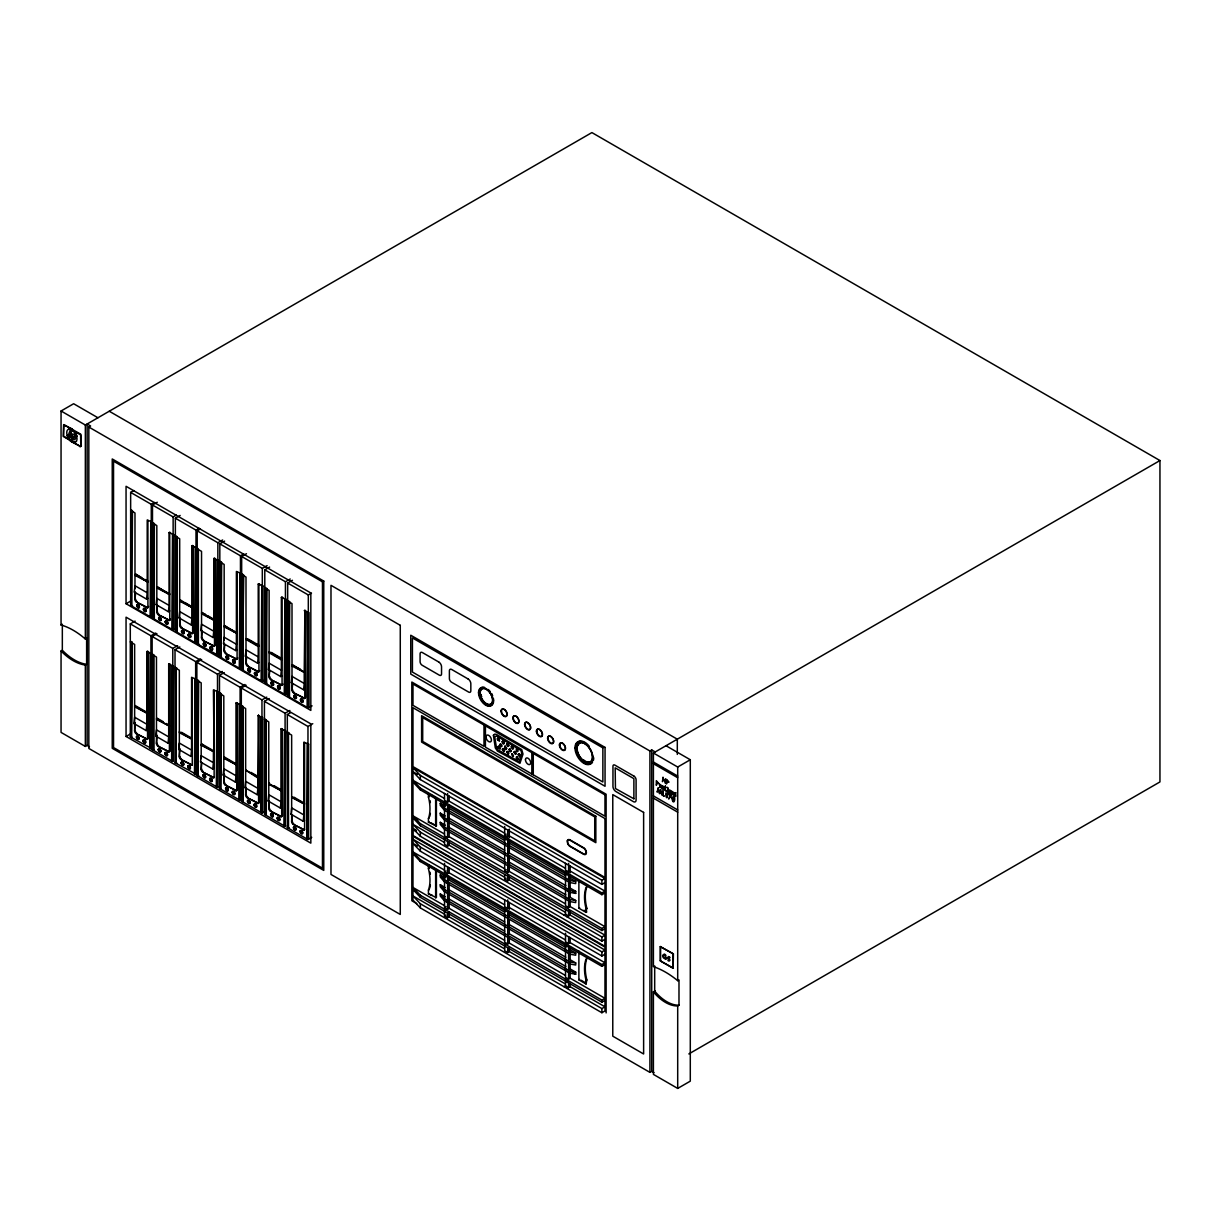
<?xml version="1.0" encoding="UTF-8"?>
<svg xmlns="http://www.w3.org/2000/svg" width="1221" height="1221" viewBox="0 0 1221 1221"><rect width="100%" height="100%" fill="white"/><g stroke="black" fill="none" stroke-linecap="round" stroke-linejoin="round"><path stroke-width="1.5" d="M517.948 759.294L517.063 756.913L516.101 758.18L518.253 759.111L517.368 756.745L516.437 756.791L517.322 759.172M71.657 441.987L72.817 438.965C75.87 442.49 77.579 433.44 73.199 434.142L70.482 441.315L71.993 441.559A15.644 9.035 60 0 0 72.558 441.697A7.021 4.045 60 0 0 75.961 441.575L76.496 441.269M70.818 440.583L63.202 436.416L63.813 424.587L80.83 434.233L81.288 445.375A1.709 0.977 60 0 1 80.082 446.245L71.535 441.819L72.497 441.071M68.941 439.743L63.66 436.141L63.599 424.801L72.36 429.182L70.681 428.846L68.055 436.019L69.673 436.324M134.31 592.048L134.982 585.729L147.207 592.796L146.535 599.099L134.31 592.048L134.982 591.666L134.982 599.542A2.06 1.19 60 0 0 136.431 602.06L146.993 607.386A2.244 1.297 60 0 0 148.367 607.264M133.959 723.534L134.631 717.215L146.856 724.282L146.184 730.601L133.959 723.534L134.631 723.153M156.151 604.654L156.822 598.351L169.047 605.402L168.391 611.721L156.151 604.654L156.822 604.273M155.8 736.141L156.471 729.837L168.696 736.889L168.04 743.207L155.8 736.141L156.471 735.759M179.029 617.857L179.685 611.553L191.926 618.604L191.254 624.923L179.029 617.857L179.685 617.475M178.678 749.358L179.334 743.04L191.575 750.106L190.903 756.41L178.678 749.358L179.334 748.961L179.334 756.852A2.06 1.19 60 0 0 180.8 759.37L191.361 764.697A2.244 1.297 60 0 0 192.323 764.88M200.87 630.479L201.541 624.16L213.767 631.226L213.095 637.53L200.87 630.479L201.541 630.097M200.519 761.965L201.19 755.646L213.416 762.713L212.744 769.032L200.519 761.965L201.19 761.583L201.19 769.459A2.06 1.19 60 0 0 202.64 771.993L213.202 777.319A2.244 1.297 60 0 0 214.331 777.426M223.489 643.528L224.16 637.225L236.386 644.276L235.714 650.595L223.489 643.528L224.16 643.146L224.16 651.022A2.06 1.19 60 0 0 225.61 653.556L236.172 658.882A2.244 1.297 60 0 0 237.439 658.897M223.138 775.014L223.809 768.711L236.035 775.778L235.363 782.081L223.138 775.014L223.809 774.633M245.329 656.15L246.001 649.831L258.226 656.898L257.57 663.201L245.329 656.15L246.001 655.753M244.978 787.637L245.65 781.318L257.875 788.384L257.219 794.688L244.978 787.637L245.65 787.255M268.467 669.505L269.124 663.186L281.364 670.253L280.693 676.556L268.467 669.505L269.124 669.108M268.116 800.991L268.773 794.673L281.013 801.739L280.342 808.043L268.116 800.991L268.773 800.61M291.331 682.707L292.002 676.388L304.227 683.455L303.571 689.758L291.331 682.707L292.002 682.325M290.98 814.193L291.651 807.875L303.876 814.941L303.22 821.26L290.98 814.193L291.651 813.812L291.651 821.687A2.06 1.19 60 0 0 293.116 824.221L303.663 829.547A2.244 1.297 60 0 0 304.639 829.715M71.581 433.348L69.75 437.057L70.94 437.759L72.146 434.493L70.635 432.661L71.81 429.517M70.436 429.533A19.567 11.294 60 0 1 71.551 430.174L71.718 430.174A20.391 11.767 60 0 1 72.314 430.57A6.716 3.877 60 0 1 76.602 436.385A6.548 3.785 60 0 1 76.038 441.529A7.021 4.045 60 0 1 72.634 441.636A15.644 9.035 60 0 1 72.039 441.33L71.902 441.346A15.217 8.776 60 0 1 70.742 440.644A15.461 8.929 60 0 1 70.146 440.216A6.288 3.632 60 0 1 67.247 435.576A7.784 4.487 60 0 1 66.941 431.196A6.609 3.816 60 0 1 69.933 429.182L70.589 428.189L69.841 429.227A20.253 11.691 60 0 1 70.436 429.533L71.23 428.556M72.787 430.296L72.787 430.296A20.391 11.767 60 0 0 72.176 429.914L71.551 430.174M71.642 430.128L80.571 434.798L80.815 445.634A1.709 0.977 60 0 1 79.624 446.52M72.634 441.636L73.107 441.376A7.021 4.045 60 0 0 73.748 441.636M69.139 436.63L70.94 432.967M70.482 441.315L70.726 440.628M67.72 435.302L67.17 435.622A6.288 3.632 60 0 0 70.146 440.216L70.681 439.896M663.888 789.056L663.507 789.3A1.77 1.023 60 0 1 662.759 789.148A1.984 1.145 60 0 1 662.225 788.72L661.584 787.743A1.801 1.038 60 0 1 661.339 786.736L661.98 785.805M87.149 637.988L85.348 639.026A68.788 39.713 60 0 0 61.05 624.999L61.05 411.004L73.642 403.739L97.939 417.765M61.05 411.004L85.348 425.03L591.895 132.585L1159.95 460.546L1159.95 781.928L688.827 1053.937M654.044 1072.679L651.724 1071.336L649.923 1072.374L88.828 748.442L88.828 427.045L90.629 426.007L87.149 423.992L87.149 745.39L89.469 746.733M75.366 435.393L76.312 435.515M76.602 436.385L77.152 436.065A6.716 3.877 60 0 0 76.938 435.47M144.811 579.395L147.878 581.165L147.207 581.547L147.207 519.993L151.953 521.962L151.282 617.368L130.647 605.448L130.647 492.399L133.837 490.552M130.647 605.448L132.478 605.738L131.807 606.135L132.478 510.714L131.303 510.042L130.647 510.424L134.982 512.927L134.982 588.69M130.647 492.399L151.282 504.319L154.487 502.472M176.908 627.808L173.138 629.99L152.488 618.07L152.488 505.006L157.28 502.243M152.488 505.006L173.138 516.926L176.328 515.079M184.951 602.564L192.582 606.99L191.926 607.371L191.926 545.802L196.673 547.786L196.001 643.192L175.366 631.272L175.366 518.208L180.159 515.445M169.047 594.169L156.822 587.103L169.719 593.772L169.047 594.169L169.047 532.6L170.421 532.631L169.765 533.012M172.634 533.898L171.963 629.303L173.794 629.609L173.794 534.584L172.634 533.898L172.634 628.922M173.794 534.584L169.047 532.6M175.366 518.208L196.001 530.128L199.206 528.281M218.513 655.418L216.682 655.128L217.338 559.722L218.513 560.393L218.513 655.418L197.207 643.879L197.207 530.83L200.397 528.983M135.638 574.954L134.982 575.335L147.878 582.02L135.638 574.099L141.758 577.64M191.926 545.802L193.3 545.833L193.3 632.295A2.244 1.297 60 0 1 191.712 633.211L181.151 627.884A2.06 1.19 60 0 1 179.685 625.35L179.685 538.751L175.366 536.248L176.022 535.866L176.022 630.891L177.198 631.562L177.198 536.538L176.526 631.944L177.198 631.562M61.05 624.999L62.332 624.252L62.332 650.259A46.764 26.999 60 0 0 86.63 664.285L86.63 638.293M197.207 530.83L217.857 542.75L222.649 539.972M236.386 633.043L224.16 625.976L237.057 632.646L236.386 633.043L236.386 571.474L241.132 573.458L240.461 668.864L219.826 656.944L219.826 543.879L224.618 541.117M126.053 603.739L310.836 710.424L310.836 592.979L126.053 486.294L126.053 603.739L130.83 600.991M134.982 599.542L135.638 592.857M157.478 587.576L156.822 587.957L169.719 594.627L157.478 586.721M136.431 602.06L146.993 607.386M214.484 558.836L215.14 558.44L215.14 644.902A2.244 1.297 60 0 1 213.553 645.817L202.991 640.491A2.06 1.19 60 0 1 201.541 637.973L201.541 551.358L197.207 548.855L197.863 548.473L197.207 643.879M146.535 599.099L147.878 598.336M87.149 745.39L85.348 746.428L61.05 732.402L61.05 650.991L62.332 650.259M218.513 560.393L213.767 558.424L213.767 619.978L214.438 619.596L208.318 616.071M219.826 656.944L221.657 657.234L220.986 657.615L221.657 562.209L220.482 561.538L219.826 561.919L224.16 564.423L224.16 640.186M146.322 607.783A2.244 1.297 60 0 0 147.909 606.868L148.58 606.471M219.826 543.879L240.461 555.799L243.666 553.952M266.086 679.288L262.317 681.471L241.666 669.551L241.666 556.486L246.459 553.724M151.602 748.473L149.771 748.183L150.427 652.777L151.602 653.449L151.602 748.473L130.296 736.935L130.296 623.885L135.088 621.107M170.299 619.719A2.244 1.297 60 0 1 168.834 620.009L158.272 614.682A2.06 1.19 60 0 1 156.822 612.148L157.478 605.463M150.778 616.315L150.122 616.697L150.778 521.291L150.778 616.315L151.953 616.987M180.357 600.778L179.685 601.159L192.582 607.844L180.357 599.923M158.272 614.682L168.834 620.009M152.488 618.07L154.319 618.36L154.319 523.336L153.663 618.742L154.319 618.36M168.391 611.721L169.719 610.943M243.498 574.816L242.842 670.222L243.498 574.816L242.338 574.145L241.666 574.526L246.001 577.029L246.001 663.644A2.06 1.19 60 0 0 247.451 666.162L258.013 671.489A2.244 1.297 60 0 0 259.478 671.214M61.05 650.991A46.764 26.999 60 0 0 85.348 665.018L87.149 663.98M132.127 642.215L131.456 737.621L132.127 642.215L130.952 641.529L130.296 641.91L134.631 644.413L134.631 731.028A2.06 1.19 60 0 0 136.08 733.562L146.642 738.888A2.244 1.297 60 0 0 148.229 737.972L148.229 651.51L147.558 651.892M168.177 620.39A2.244 1.297 60 0 0 169.765 619.474L170.421 619.093M241.666 556.486L262.317 568.406L267.109 565.644M289.224 692.643L285.439 694.825L264.789 682.905L264.789 569.841L269.597 567.078M130.296 623.885L150.931 635.805L155.739 633.027M166.3 723.504L169.368 725.274L168.696 725.656L168.696 664.087L173.443 666.071L172.787 761.477L152.137 749.557L152.137 636.492L156.929 633.73M179.685 625.35L180.357 618.665M205.265 614.3L201.541 612.911L213.767 619.978M202.198 613.385L201.541 613.766L214.438 620.451L202.198 612.53M181.151 627.884L191.712 633.211M248.199 639.087L258.898 645.268L258.226 645.65L258.226 584.096L259.6 584.111L258.944 584.508M191.254 624.923L192.582 624.16M261.813 585.393L261.141 680.799L262.973 681.089L262.973 586.065L261.813 585.393L261.813 680.418M262.973 586.065L258.226 584.096M151.602 653.449L146.856 651.48L146.856 713.033L147.527 712.652M191.041 633.592A2.244 1.297 60 0 0 192.628 632.676L193.3 632.295M264.789 569.841L285.439 581.761L290.232 578.998M152.137 636.492L172.787 648.412L177.579 645.65M312.088 705.86L308.318 708.027L287.668 696.107L287.668 583.058L292.46 580.28M196.322 774.297L194.49 774.007L195.146 678.601L196.322 679.273L196.322 774.297L175.015 762.759L175.015 649.694L179.808 646.932M201.541 637.973L202.198 631.288M195.497 642.124L194.841 642.521L195.497 547.1L195.497 642.124L196.673 642.811M224.817 626.449L224.16 626.831L237.057 633.501L224.817 625.595M202.991 640.491L213.553 645.817M199.038 644.169L198.382 644.566L198.382 549.542M271.321 652.441L282.02 658.623L281.364 659.004L281.364 597.451L282.738 597.466L282.066 597.847M213.095 637.53L214.438 636.767M168.696 664.087L170.07 664.117L170.07 750.579A2.244 1.297 60 0 1 168.483 751.495L157.921 746.168A2.06 1.19 60 0 1 156.471 743.635L156.471 657.035L152.137 654.532L152.808 654.151L152.808 749.175L153.968 749.847L153.968 654.822M284.936 598.748L284.264 694.154L286.111 694.444L286.111 599.419L284.936 598.748L284.936 693.772M286.111 599.419L281.364 597.451M176.847 668.024L175.015 667.734L179.334 670.237L179.334 747.481M212.897 646.214A2.244 1.297 60 0 0 214.484 645.299L215.14 644.902M287.668 583.058L308.318 594.978L311.508 593.131M175.015 649.694L195.65 661.614L200.458 658.852M214.087 751.938L201.19 744.413L201.847 744.016L201.19 745.268L214.087 751.938L213.416 689.911L218.162 691.88L217.506 787.286L196.856 775.366L196.856 662.316L201.648 659.538M224.16 651.022L224.817 644.337M246.657 639.056L246.001 639.438L258.226 646.504L258.898 646.123L246.001 638.583L258.226 645.65M135.287 705.601L134.631 705.982L147.527 713.507L134.631 706.837L135.287 705.601L145.986 711.767M225.61 653.556L236.172 658.882M304.899 671.825L304.227 672.206L304.899 610.271L305.601 697.13A2.244 1.297 60 0 1 304.014 698.046L293.467 692.719A2.06 1.19 60 0 1 292.002 690.201L292.002 603.586L287.668 601.083L288.339 600.701L288.339 695.726L289.499 696.397L289.499 601.373L288.843 696.794L289.499 696.397M235.714 650.595L237.057 649.831M305.601 610.683L304.945 697.527A2.244 1.297 60 0 1 303.357 698.443M196.322 679.273L191.575 677.304L191.575 738.858L192.231 738.476M196.856 775.366L198.687 775.671L198.031 776.052L198.687 680.646L197.512 679.96L196.856 680.341L201.19 682.844L201.19 758.623M235.5 659.264A2.244 1.297 60 0 0 237.088 658.348L237.759 657.966M196.856 662.316L217.506 674.236L222.298 671.458M236.706 764.148L236.035 764.529L236.035 702.975L240.781 704.944L240.11 800.35L219.475 788.43L219.475 675.366L224.267 672.603M246.001 663.644L246.657 656.944M239.957 667.795L239.301 668.177L239.957 572.771L239.957 667.795L241.132 668.482M269.795 652.411L269.124 652.792L281.364 659.859L282.02 659.477L269.124 651.938L281.364 659.004M134.631 731.028L135.287 722.771M241.666 669.551L243.498 669.841M247.451 666.162L258.013 671.489M126.053 736.461L310.836 843.146L310.836 723.87L126.053 617.185L126.053 736.461L130.83 733.714M257.57 663.201L258.898 662.438M130.296 736.935L132.127 737.24M136.08 733.562L146.642 738.888M146.184 730.601L147.527 729.822M221.306 693.696L220.635 789.102L221.306 693.696L220.131 693.024L219.475 693.406L223.809 695.909L223.809 782.508A2.06 1.19 60 0 0 225.259 785.042L235.821 790.369A2.244 1.297 60 0 0 237.408 789.453L237.408 702.991L236.035 702.975M257.356 671.871A2.244 1.297 60 0 0 258.944 670.955L259.6 670.573M145.971 739.27A2.244 1.297 60 0 0 147.558 738.354L148.229 737.972M156.471 719.444L169.368 726.129L156.471 718.589M219.475 675.366L240.11 687.286L244.917 684.523M265.735 810.79L261.966 812.957L241.315 801.037L241.315 687.988L246.108 685.21M282.677 684.37A2.244 1.297 60 0 1 281.151 684.844L270.589 679.517A2.06 1.19 60 0 1 269.124 676.999L269.795 670.298M300.305 669.169L292.002 665.14L304.227 672.206M156.471 743.635L157.127 735.378M292.674 665.613L292.002 665.994L304.899 672.679L292.674 664.758M264.789 682.905L266.636 683.195L266.636 588.171L265.964 683.577L266.636 683.195M270.589 679.517L281.151 684.844M157.921 746.168L168.483 751.495M153.968 749.847L153.312 750.228L153.312 655.204M280.693 676.556L282.02 675.793M168.04 743.207L169.368 742.444M237.408 702.991L236.737 789.834A2.244 1.297 60 0 1 235.149 790.75M280.479 685.225A2.244 1.297 60 0 0 282.066 684.309L282.738 683.928M167.826 751.877A2.244 1.297 60 0 0 169.414 750.961L170.07 750.579M179.334 732.646L192.231 739.331L179.334 731.791M241.315 687.988L261.966 699.908L266.758 697.13M274.023 785.698L281.669 790.109L281.013 790.491L281.013 728.937L285.76 730.906L285.088 826.312L264.438 814.392L264.438 701.342L269.246 698.565M292.002 690.201L292.674 683.516M172.283 760.408L171.612 760.805L172.283 665.384L172.283 760.408L173.443 761.095M179.334 756.852L180.006 748.58M293.467 692.719L304.014 698.046M180.8 759.37L191.361 764.697M175.015 762.759L176.847 763.049L176.175 763.43L176.175 668.406M250.9 772.344L258.547 776.754L257.875 777.136L258.547 715.201L259.249 802.06A2.244 1.297 60 0 1 257.662 802.975L247.1 797.649A2.06 1.19 60 0 1 245.65 795.13L245.65 708.516L241.315 706.013L241.987 705.631L241.987 800.655L243.147 801.327L243.147 706.303L242.491 801.724L243.147 801.327M303.571 689.758L304.899 688.995L304.899 610.271M190.903 756.41L192.231 755.646M264.438 701.342L285.088 713.262L289.881 710.485M311.737 837.347L307.967 839.529L287.317 827.594L287.317 714.544L290.506 712.698M307.814 706.974L307.143 707.356L307.143 612.332L307.814 611.95L307.814 706.974L308.989 707.646L308.989 612.621L304.227 610.653M201.19 769.459L201.847 762.774M224.466 757.081L223.809 757.463L236.706 765.002L223.809 758.317L224.466 757.081L235.165 763.262M202.64 771.993L213.202 777.319M281.013 728.937L282.387 728.952L282.387 815.414A2.244 1.297 60 0 1 280.799 816.33L270.238 811.003A2.06 1.19 60 0 1 268.773 808.485L268.773 721.87L264.438 719.367L265.11 718.986L265.11 814.01L266.285 814.682L266.285 719.657L265.613 815.079L266.285 814.682M212.744 769.032L214.087 768.253L214.087 761.004M284.585 730.234L283.913 825.64L285.76 825.93M289.148 732.875L287.317 732.569L291.651 735.073L291.651 812.331M287.317 714.544L307.967 726.464L312.759 723.687M216.987 786.232L216.331 786.614L216.987 691.208L216.987 786.232L218.162 786.904M223.809 782.508L224.466 774.251M219.475 788.43L221.306 788.72M225.259 785.042L235.821 790.369M235.363 782.081L236.706 781.318L236.706 702.579M307.463 743.436L306.792 838.842L308.638 839.132L308.638 744.108L307.463 743.436L307.463 838.461M308.638 744.108L303.876 742.139L303.876 803.693L304.548 803.311L293.849 797.13M257.875 777.991L258.547 777.609L245.65 770.069L257.875 777.991L257.875 788.384M245.65 795.13L246.306 788.445M239.606 799.282L238.95 799.679L239.606 704.258L239.606 799.282L240.781 799.969M247.1 797.649L257.662 802.975M257.219 794.688L258.547 793.925M257.005 803.372A2.244 1.297 60 0 0 258.593 802.456L259.249 802.06M269.444 783.043L268.773 784.279L281.669 790.964L268.773 783.424M261.462 811.904L260.79 812.286L260.79 717.261L261.462 716.88L261.462 811.904L262.622 812.576L262.622 717.551L257.875 715.582M268.773 808.485L269.444 801.8M292.323 797.099L291.651 797.496L304.548 804.166L291.651 796.641M270.238 811.003L280.799 816.33M280.342 808.043L281.669 807.279M280.128 816.727A2.244 1.297 60 0 0 281.715 815.811L282.387 815.414M291.651 821.687L292.323 815.002M287.317 827.594L289.148 827.899L288.492 828.281L288.492 733.256M293.116 824.221L303.663 829.547M303.22 821.26L304.548 820.481M436.401 798.977L436.401 825.961L428.434 822.252L428.434 818.452A40.339 23.291 60 0 0 428.434 797.084L429.212 796.641M444.52 793.452L444.52 800.274L447.603 802.06L449.145 801.174L504.578 833.18M428.434 818.452L429.212 818.009M428.434 822.252L429.212 821.809M444.52 802.06L444.52 835.82L447.603 837.591L449.145 836.706L504.578 868.711M444.52 837.896L444.52 844.322L447.603 846.107L449.145 845.207L504.578 877.227M436.401 870.604L436.401 897.588L428.434 893.879L428.434 890.078A40.339 23.291 60 0 0 428.434 868.711L429.212 868.268M504.67 826.464L504.67 835.011L506.211 834.126M88.828 427.045L649.923 750.991L651.724 749.953L655.204 751.953M444.52 863.369L444.52 871.916L446.062 871.016M504.67 835.011L507.753 836.797L509.294 835.897L565.415 868.299M665.994 745.726L690.292 759.752L690.292 1081.15L677.701 1088.415L653.403 1074.388L653.403 991.879A36.02 20.803 60 0 0 677.701 1005.906L678.983 1005.158L678.983 979.929L677.701 980.677A82.143 47.421 60 0 0 653.403 966.635L653.403 752.991L1159.95 460.546M444.52 871.916L447.603 873.687L449.145 872.801L504.578 904.807M428.434 890.078L429.212 889.636M428.434 893.879L432.081 895.085M653.403 752.991L677.701 767.032L690.292 759.752M504.67 836.797L504.67 870.542L506.211 869.657M444.52 875.503L444.52 907.447L446.062 906.547M504.67 870.542L507.753 872.328L509.294 871.443L565.415 903.83M444.52 907.447L447.603 909.218L449.145 908.332L504.578 940.338M504.67 874.602L504.67 879.059L506.211 878.158M444.52 909.523L444.52 915.948L446.062 915.063M504.67 879.059L507.753 880.829L509.294 879.944L565.415 912.346M444.52 915.948L447.603 917.734L449.145 916.834L504.578 948.854M565.521 863.308L565.521 870.146L568.604 871.916L570.146 871.031L604.975 891.147L601.892 892.933L420.36 788.11L412.973 780.295L444.475 798.488M504.67 899.801L504.67 906.638L507.753 908.424L509.294 907.524L565.415 939.926M412.973 767.612L420.36 775.442L601.892 880.249L604.975 878.464L604.975 939.315L601.892 941.101L420.36 836.293L412.973 828.464L412.973 767.612L604.975 878.464M417.704 774.48L412.973 771.748L420.36 779.578L601.892 884.386L604.975 882.6M565.521 871.916L565.521 905.677L568.604 907.462L570.146 906.562L604.975 926.678L601.892 928.464L420.36 823.641L412.973 815.826L444.475 834.019M504.67 908.424L504.67 942.169L507.753 943.955L509.294 943.07L565.415 975.457M563.98 915.078L565.521 914.178L568.604 915.964L568.604 909.538M416.117 783.882L412.973 782.066L420.36 789.895L601.892 894.703L604.975 892.933M578.876 881.241L578.876 908.226L579.639 907.783M567.063 916.849L570.146 915.078L604.975 935.179L601.892 936.965L420.36 832.157L412.973 824.328L444.475 842.521M504.67 944.245L504.67 950.686L507.753 952.456L509.294 951.571L565.415 983.973M586.065 908.76L586.843 908.302A40.339 23.291 60 0 1 586.843 886.934L586.065 887.392A40.339 23.291 60 0 0 586.065 908.76L586.065 912.377L586.843 908.302M565.521 933.226L565.521 941.773L568.604 943.543L570.146 942.658L604.975 962.774L601.892 964.559L420.36 859.737L412.973 851.922L444.475 870.115M417.704 820.634L412.973 817.902L420.36 825.732L601.892 930.539L604.975 928.754M601.892 951.876L604.975 950.091L412.973 839.239L420.36 847.069L601.892 951.876L601.892 956.012L604.975 954.227M565.521 943.543L565.521 977.304L568.604 979.089L570.146 978.189L604.975 998.305L601.892 1000.091L420.36 895.268L412.973 887.453L444.475 905.646M567.063 982.05L568.604 981.165M563.98 986.705L565.521 985.805L568.604 987.591L568.604 982.768M578.876 951.067L578.876 979.853L579.639 979.41M412.973 853.693L420.36 861.522L601.892 966.33L604.975 964.559M567.063 988.476L570.146 986.705L604.975 1006.806L601.892 1008.592L420.36 903.784L412.973 895.955L444.475 914.147M586.065 980.387L586.843 979.929A40.339 23.291 60 0 1 586.843 958.577L586.065 959.019A40.339 23.291 60 0 0 586.065 980.387L586.065 984.004L586.843 979.929M660.302 946.626L673.397 953.906L673.153 968.299L660.302 960.881L660.302 946.626L673.397 953.906M660.302 960.881L673.397 968.146M416.117 891.345L412.973 889.529L420.36 897.359L601.892 1002.166L604.975 1000.381M601.892 1012.728L604.975 1010.942L604.975 947.114L412.973 836.248L412.973 900.091L420.36 907.92L601.892 1012.728L601.892 1008.592M653.403 991.879L655.204 990.842M440.262 803.326L444.322 808.043L569.78 880.478L575.702 881.516L575.702 883.592L569.78 882.554L444.322 810.118L440.262 805.402L440.262 803.326L445.207 806.181M440.262 813.125L444.322 817.841L569.78 890.277L575.702 891.315L575.702 893.39L569.78 892.353L444.322 819.917L440.262 815.201L440.262 813.125L445.207 815.979M440.262 822.313L444.322 827.029L569.78 899.48L575.702 900.518L575.702 902.594L569.78 901.556L444.322 829.12L440.262 824.389L440.262 822.313L445.207 825.182M440.262 874.953L444.322 879.669L569.78 952.105L575.702 953.143L575.702 955.219L569.78 954.181L444.322 881.745L440.262 877.029L440.262 874.953L445.207 877.807M440.262 884.752L444.322 889.468L569.78 961.904L575.702 962.942L575.702 965.017L569.78 963.98L444.322 891.544L440.262 886.828L440.262 884.752L445.207 887.606M440.262 893.94L444.322 898.671L569.78 971.107L575.702 972.145L575.702 974.221L569.78 973.183L444.322 900.747L440.262 896.016L440.262 893.94L445.207 896.809M109.249 411.233L677.304 739.193L677.304 754.41M653.403 762.026L677.701 776.068M653.403 763.69L677.701 777.716M80.082 446.245L71.993 441.559M653.403 795.909L677.701 809.935M653.403 798.137L677.701 812.163M134.982 574.496L147.207 581.547M179.685 600.305L191.926 607.371M431.318 795.13L435.638 797.618L435.638 826.403M448.519 808.088L504.67 840.521M507.982 842.429L565.781 875.793M569.093 877.701L575.702 881.516M448.519 817.887L504.67 850.304M507.982 852.212L565.781 885.591M569.093 887.499L575.702 891.315M572.39 891.483L575.702 893.39M448.519 827.09L504.67 859.508M507.982 861.416L565.781 894.795M569.093 896.702L575.702 900.518M583.959 910.271L586.843 911.934M430.647 822.633L436.401 825.961M578.876 908.226L586.065 912.377M412.973 828.464L416.254 830.356M416.407 831.547L413.141 829.654L413.141 835.591L604.853 946.275L604.853 940.338M417.704 846.107L412.973 843.375L420.36 851.205L601.892 956.012M448.519 879.715L504.67 912.148M507.982 914.056L565.781 947.42M569.093 949.328L575.702 953.143M163.248 721.733L157.127 718.207L157.127 719.062M181.532 732.295L190.705 737.591M201.847 744.016L214.087 751.083M448.519 889.514L504.67 921.931M507.982 923.839L565.781 957.218M569.093 959.126L575.702 962.942M448.519 898.717L504.67 931.135M507.982 933.042L565.781 966.422M569.093 968.329L575.702 972.145M572.39 972.313L575.702 974.221M581.074 980.234L585.393 982.737M578.876 979.853L586.065 984.004M416.773 903.601L411.828 900.747L411.828 682.035L606.12 794.215L606.12 1012.926M507.081 743.696L508.669 745.71M502.548 741.147L503.617 741.803L503.571 743.894L501.999 741.88L502.869 740.979L503.922 741.62L503.891 743.726L502.304 741.712M508.409 746.26L506.837 744.245M514.423 751.571L515.995 753.586L515.445 754.319L513.873 752.304L514.728 751.388L515.796 752.029L515.75 754.135L514.178 752.121M509.478 748.992L511.05 751.007M510.805 751.571L509.233 749.557M501.617 746.489L500.045 744.474L501.663 744.383L501.312 746.672L500.244 746.031L500.289 743.925L501.862 745.939M508.547 753.815L506.974 751.8L508.592 751.709L508.241 753.998L506.669 751.983L507.219 751.251L508.791 753.265M662.728 785.958L663.888 787.347A1.77 1.023 60 0 1 664.117 788.339M677.701 767.032L677.701 980.677M677.701 1005.906L677.701 1088.415M673.153 954.044L673.153 968.299M660.546 946.489L660.546 960.729M654.685 965.903L654.685 991.131A36.02 20.803 60 0 0 678.983 1005.158M651.724 749.953L651.724 1071.336M649.923 750.991L649.923 1072.374M601.892 880.249L601.892 884.386M601.892 892.933L601.892 894.703M601.892 928.464L601.892 930.539M601.892 936.965L601.892 941.101M601.892 964.559L601.892 966.33M601.892 1000.091L601.892 1002.166M570.146 865.903L570.146 872.817M570.146 875.243L570.146 878.922M570.146 882.615L570.146 897.359M570.146 901.037L570.146 906.562M570.146 911.858L570.146 915.078M570.146 937.53L570.146 942.658M570.146 946.87L570.146 959.767M570.146 963.445L570.146 978.189M570.146 983.485L570.146 986.705M569.78 880.478L569.78 882.554M569.78 890.277L569.78 892.353M569.78 899.48L569.78 901.556M569.78 952.105L569.78 954.181M569.78 961.904L569.78 963.98M569.78 971.107L569.78 973.183M568.604 863.384L568.604 871.916M568.604 875.579L568.604 907.462M568.604 936.721L568.604 943.543M568.604 947.206L568.604 979.089M565.521 909.355L565.521 914.178M565.521 979.379L565.521 985.805M533.272 753.479L533.272 774.801M531.837 752.64L531.837 773.961M509.294 829.074L509.294 837.682M509.294 840.674L509.294 853.342M509.294 856.959L509.294 871.443M509.294 876.724L509.294 879.944M509.294 902.411L509.294 909.309M509.294 912.301L509.294 915.918M509.294 919.55L509.294 934.019M509.294 937.636L509.294 943.07M509.294 948.351L509.294 951.571M507.753 829.959L507.753 836.797M507.753 838.568L507.753 872.328M507.753 874.404L507.753 880.829M507.753 899.877L507.753 908.424M507.753 912.041L507.753 943.955M507.753 948.015L507.753 952.456M449.145 796.046L449.145 801.174M449.145 804.822L449.145 836.706M449.145 842.002L449.145 845.207M449.145 867.673L449.145 872.801M449.145 876.449L449.145 880.204M449.145 883.958L449.145 908.332M449.145 912.026L449.145 916.834M447.603 793.528L447.603 802.06M447.603 805.723L447.603 837.591M447.603 841.284L447.603 846.107M447.603 866.849L447.603 873.687M447.603 875.472L447.603 909.218M447.603 912.911L447.603 917.734M435.638 898.03L435.638 869.245L428.434 865.094L428.434 868.711M428.434 793.467L428.434 797.084M420.36 775.442L420.36 779.578M420.36 788.11L420.36 789.895M420.36 823.641L420.36 825.732M420.36 832.157L420.36 836.293M420.36 847.069L420.36 851.205M420.36 859.737L420.36 861.522M420.36 895.268L420.36 897.359M420.36 903.784L420.36 907.92M308.318 594.978L308.318 708.027M307.967 726.464L307.967 839.529M304.594 742.551L304.594 829.013A2.244 1.297 60 0 1 303.006 829.929M304.227 673.061L304.227 683.455M303.876 804.547L303.876 814.941M287.988 732.188L287.988 827.212M285.439 581.761L285.439 694.825M285.088 713.262L285.088 826.312M282.02 597.054L282.066 684.309M281.669 728.555L281.715 815.811M281.364 659.859L281.364 670.253M281.013 791.345L281.013 801.739M269.124 676.999L269.124 590.384L264.789 587.881L265.461 587.499L265.461 682.524M262.317 568.406L262.317 681.471M261.966 699.908L261.966 812.957M258.898 583.699L258.944 670.955M258.547 715.201L258.593 802.456M258.226 646.504L258.226 656.898M242.338 574.145L242.338 669.169M240.461 555.799L240.461 668.864M240.11 687.286L240.11 800.35M237.088 571.886L237.088 658.348M236.386 633.897L236.386 644.276M236.035 765.384L236.035 775.778M220.482 561.538L220.482 656.562M220.131 693.024L220.131 788.049M217.857 542.75L217.857 655.799M217.506 674.236L217.506 787.286M217.338 559.722L217.338 654.746M214.438 558.043L214.484 645.299M214.133 690.323L214.133 776.785A2.244 1.297 60 0 1 212.546 777.701M213.767 620.833L213.767 631.226M213.416 752.319L213.416 762.713M197.512 679.96L197.512 774.984M196.001 530.128L196.001 643.192M195.65 661.614L195.65 774.679M195.146 678.601L195.146 773.626M192.582 545.421L192.628 632.676M192.277 677.701L192.277 764.163A2.244 1.297 60 0 1 190.69 765.079M191.926 608.226L191.926 618.604M191.575 739.712L191.575 750.106M175.671 667.353L175.671 762.377M173.138 516.926L173.138 629.99M172.787 648.412L172.787 761.477M169.719 532.219L169.765 619.474M169.368 663.705L169.414 750.961M169.047 595.024L169.047 605.402M168.696 726.51L168.696 736.889M156.822 612.148L156.822 525.549L152.488 523.046L153.159 522.649L153.159 617.673M151.282 504.319L151.282 617.368M150.931 635.805L150.931 748.87M150.427 652.777L150.427 747.801M147.909 520.405L147.909 606.868M147.527 651.098L147.558 738.354M147.207 582.402L147.207 592.796M146.856 713.888L146.856 724.282M131.303 510.042L131.303 605.067M130.952 641.529L130.952 736.553M85.348 425.03L85.348 639.026M85.348 665.018L85.348 746.428M592.506 762.27A12.714 7.341 60 0 1 580.219 758.989A12.714 7.341 60 0 1 576.938 742.902A12.714 7.341 60 0 1 589.224 746.184M593.711 757.783A12.714 7.341 60 0 1 593.406 760.286M591.086 761.828A11.187 6.456 60 0 1 583.44 759.783M577.854 745.375A11.187 6.456 60 0 1 579.899 742.46M590.918 761.553A10.867 6.273 60 0 1 587.469 761.858M578.067 745.558A10.867 6.273 60 0 1 580.051 742.734M583.501 742.429A10.867 6.273 60 0 1 585.485 743.268M493.391 698.397A10.256 5.922 60 0 1 488.263 705.692A10.256 5.922 60 0 1 479.38 694.642A10.256 5.922 60 0 1 484.508 687.347M488.263 689.514A10.256 5.922 60 0 1 490.018 691.361M491.514 693.559A10.256 5.922 60 0 1 492.674 695.955M481.639 696.642A8.761 5.052 60 0 1 481.013 694.551M491.376 693.635A8.761 5.052 60 0 1 492.368 695.68M493.192 699.74A8.761 5.052 60 0 1 492.994 701.465M481.486 696.657A9.02 5.205 60 0 1 480.845 694.505M493.376 699.847A9.02 5.205 60 0 1 493.162 701.617M70.986 429.212A20.253 11.691 60 0 0 70.391 428.922A6.609 3.816 60 0 0 68.773 429.105M73.687 430.921A6.716 3.877 60 0 1 74.573 431.715M75.381 432.677A6.716 3.877 60 0 1 76.419 434.31M203.312 771.596A2.06 1.19 60 0 1 201.847 769.077M136.752 733.165A2.06 1.19 60 0 1 135.287 730.646M158.593 745.787A2.06 1.19 60 0 1 157.127 743.253M247.771 797.267A2.06 1.19 60 0 1 246.306 794.749M430.067 872.252A40.339 23.291 60 0 1 430.357 874.205M430.357 885.042A40.339 23.291 60 0 1 429.685 888.186M226.282 653.174A2.06 1.19 60 0 1 224.817 650.64M270.909 810.622A2.06 1.19 60 0 1 269.444 808.104M181.822 627.502A2.06 1.19 60 0 1 180.357 624.969M430.067 800.625A40.339 23.291 60 0 1 430.357 802.579M430.357 813.415A40.339 23.291 60 0 1 429.685 816.559M137.103 601.678A2.06 1.19 60 0 1 135.638 599.16M293.773 823.824A2.06 1.19 60 0 1 292.323 821.306M271.26 679.135A2.06 1.19 60 0 1 269.795 676.602M181.471 758.989A2.06 1.19 60 0 1 180.006 756.455M225.931 784.66A2.06 1.19 60 0 1 224.466 782.127M661.889 785.851A1.801 1.038 60 0 1 662.621 786.019M663.903 788.201A1.801 1.038 60 0 1 663.675 788.919M294.124 692.338A2.06 1.19 60 0 1 292.674 689.819M158.944 614.3A2.06 1.19 60 0 1 157.478 611.767M248.122 665.781A2.06 1.19 60 0 1 246.657 663.247M203.663 640.109A2.06 1.19 60 0 1 202.198 637.591M523.946 754.166L523.946 754.166M497.42 738.598L497.39 739.804L499.236 740.918L498.351 738.537L497.42 738.598M497.725 738.415L497.71 739.636L499.542 740.75L498.656 738.369L497.725 738.415M498.092 746.58L498.076 747.801L499.908 748.9L499.023 746.535L498.092 746.58M498.397 746.397L498.382 747.618L500.228 748.732L499.343 746.352L498.397 746.397M666.834 957.829L665.842 959.37L663.537 957.89A3.083 1.786 60 0 1 662.774 956.379A2.763 1.587 60 0 1 662.637 955.417L664.285 954.074A3.8 2.198 60 0 1 665.628 954.99L665.796 955.906A2.579 1.496 60 0 0 664.743 954.929L664.422 954.776A2.106 1.221 60 0 0 663.629 954.776L663.43 956.806L665.552 958.668A1.664 0.962 60 0 0 666.04 958.47L665.216 956.882L666.834 957.829M674.236 799.694C671.932 804.181 672.496 792.795 674.236 799.694M671.825 797.786C673.794 809.202 677.258 792.872 671.825 797.786M493.406 735.271L495.314 747.924L497.466 751.098L519.948 763.323L523 754.059L521.718 749.602L496.55 734.493L494.719 734.096L493.406 735.271M494.673 736.553L496.459 747.725L497.909 749.862L519.108 761.599L521.703 753.174L520.955 750.442L496.749 736.095L494.673 736.553M633.882 798.793L615.445 788.552L615.17 767.841L633.882 778.647L633.882 798.793M668.574 790.598L668.574 791.223A1.938 1.114 60 0 0 668.91 792.231L671.321 794.001L671.321 791.01L670.36 790.552A1.557 0.9 60 0 0 669.535 789.926L668.574 790.598M669.505 960.103C665.201 959.645 671.245 963.216 669.474 958.836A1.587 0.916 60 0 0 668.787 958.18L668.742 957.325L670.054 957.493L668.33 956.501L667.811 958.546L669.505 960.103M670.863 792.246C668.436 794.184 669.474 788.049 670.863 792.246M661.889 786.873C662.728 790.918 664.712 785.82 661.889 786.873M658.058 783.073L656.852 783.195L656.852 781.577L658.058 783.073M668.223 781.73L667.002 781.852L667.002 780.234L668.223 781.73M658.638 783.378L656.852 783.745L656.318 785.332L656.318 780.707L658.638 783.378M668.787 782.051L667.002 782.402L666.468 783.989L666.468 779.38L668.787 782.051M567.322 840.765L567.612 843.406A3.999 2.305 60 0 0 570.054 846.443L583.577 854.242A3.999 2.305 60 0 0 586.401 852.609A3.999 2.305 60 0 0 583.577 847.725L570.054 839.911A3.999 2.305 60 0 0 567.612 840.14L567.322 840.765M667.429 794.596L667.49 796.489A1.603 0.931 60 0 1 667.322 797.527C666.01 799.602 664.896 791.208 666.651 792.963A1.74 1.007 60 0 1 667.231 793.757L667.429 794.596M672.634 792.78L672.588 794.734L672.054 791.422L674.038 792.765L674.282 795.71L673.61 792.933L672.634 792.78M660.012 785.5L659.966 787.438L659.416 784.141L660.988 784.996L660.012 785.5M667.933 788.064L667.109 787.408L667.933 788.064M658.211 787.957L657.112 792.139L658.317 789.865L659.462 793.681L660.607 791.208L661.797 794.84L660.714 789.392L659.462 792.124L658.211 787.957M511.645 753.845L513.11 756.471L511.645 753.845M511.95 753.662L513.431 756.287L511.95 753.662M74.74 435.744L73.657 438.751L72.985 438.354L74.74 435.744M502.793 748.702L502.243 749.435L503.815 751.449L504.38 750.717L502.793 748.702M503.113 748.519L502.548 749.251L504.12 751.266L504.685 750.533L503.113 748.519M504.899 746.397L504.853 748.504L505.921 749.145L506.471 748.412L504.899 746.397M505.204 746.229L505.158 748.336L506.227 748.977L506.776 748.244L505.204 746.229M507.387 743.513L506.532 744.413L508.104 746.428L508.974 745.527L507.387 743.513M509.783 748.824L508.913 749.725L510.5 751.739L511.355 750.839L509.783 748.824M511.675 746.26L511.126 746.993L512.698 749.007L513.263 748.275L511.675 746.26M511.996 746.077L511.431 746.809L513.018 748.824L513.568 748.091L511.996 746.077M516.422 748.9L516.376 750.991L517.445 751.632L517.475 749.541L516.422 748.9M516.727 748.717L516.681 750.823L517.75 751.464L517.78 749.358L516.727 748.717M518.62 753.968L518.07 754.7L519.642 756.715L520.192 755.982L518.62 753.968M518.925 753.8L518.376 754.517L519.948 756.532L520.497 755.814L518.925 753.8M670.466 795.817L668.62 799.007L671.443 795.771L668.146 793.864L670.466 795.817M323.763 581.074L112.24 458.959L112.24 748.305L323.763 870.42L323.763 581.074M400.274 625.32L330.983 585.317L330.983 874.45L400.274 914.453L400.274 625.32M663.018 777.38L662.469 781.684L663.018 779.776L664.926 780.891L665.476 783.424L665.476 778.8L664.926 780.265L663.018 779.151L663.018 777.38M322.466 581.822L113.538 461.202L113.538 747.557L322.466 868.177L322.466 581.822M605.051 747.405L410.76 635.225L410.76 674.099L605.051 786.278L605.051 747.405M602.869 747.863L412.423 637.927L412.423 672.054L602.869 781.989L602.869 747.863M665.384 785.942L664.835 790.262L666.681 791.33L665.384 789.941L665.384 785.942M675.686 792.658L674.709 792.963L675.686 796.519L675.686 792.658M667.78 788.964L667.78 791.956L667.78 788.964M662.988 790.903L662.438 795.222L664.285 796.275L662.988 794.902L662.988 790.903M438.782 662.026L422.39 652.563A3.251 1.877 60 0 0 420.085 653.907L420.085 661.66A2.93 1.694 60 0 0 422.161 665.247L439.331 675.167A3.129 1.801 60 0 0 441.544 673.885L441.544 666.819A3.907 2.259 60 0 0 438.782 662.026M468.07 678.952L451.694 669.49A3.251 1.877 60 0 0 449.389 670.817L449.389 678.571A2.93 1.694 60 0 0 451.465 682.157L468.635 692.078A3.129 1.801 60 0 0 470.833 690.796L470.833 683.729A3.907 2.259 60 0 0 468.07 678.952M633.974 776.144L614.865 765.124A2.701 1.557 60 0 0 612.957 766.223L612.957 786.461A4.136 2.381 60 0 0 615.872 791.513L633.378 801.632A3.816 2.213 60 0 0 636.095 800.06L636.095 779.807A2.991 1.725 60 0 0 633.974 776.144M643.62 812.408L612.774 794.612L612.774 1036.171L643.62 1053.982L643.62 812.408M483.989 725.015L412.973 684.019L412.973 705.341L483.989 746.336L483.989 725.015M604.975 794.871L485.424 725.854L485.424 747.176L604.975 816.193L604.975 794.871M604.975 818.558L412.973 707.707L412.973 766.605L604.975 877.456L604.975 818.558M595.833 816.269L421.596 715.674L421.596 742.078L595.833 842.688L595.833 816.269M594.734 816.91L422.695 717.597L422.695 741.437L594.734 840.765L594.734 816.91M583.577 848.076L570.054 840.277A3.556 2.06 60 0 0 567.536 841.727A3.556 2.06 60 0 0 570.054 846.092L583.577 853.891A3.556 2.06 60 0 0 586.095 852.441A3.556 2.06 60 0 0 583.577 848.076M574.969 747.832A12.714 7.341 60 0 0 588.461 764.621A12.714 7.341 60 0 0 588.461 746.626A12.714 7.341 60 0 0 574.969 747.832M576.816 748.015A11.187 6.456 60 0 0 588.675 762.774A11.187 6.456 60 0 0 588.675 746.962A11.187 6.456 60 0 0 576.816 748.015M577.045 748.152A10.867 6.273 60 0 0 588.568 762.484A10.867 6.273 60 0 0 588.568 747.115A10.867 6.273 60 0 0 577.045 748.152M478.51 692.689A10.256 5.922 60 0 0 489.392 706.211A10.256 5.922 60 0 0 489.392 691.712A10.256 5.922 60 0 0 478.51 692.689M480.006 692.826A9.02 5.205 60 0 0 489.575 704.731A9.02 5.205 60 0 0 489.575 691.971A9.02 5.205 60 0 0 480.006 692.826M480.189 692.933A8.761 5.052 60 0 0 489.484 704.502A8.761 5.052 60 0 0 489.484 692.109A8.761 5.052 60 0 0 480.189 692.933M501.053 711.095A4.243 2.442 60 0 0 505.54 716.681A4.243 2.442 60 0 0 505.54 710.683A4.243 2.442 60 0 0 501.053 711.095M501.434 711.019A4.06 2.335 60 0 0 505.723 716.376A4.06 2.335 60 0 0 505.723 710.637A4.06 2.335 60 0 0 501.434 711.019M559.386 744.978A4.243 2.442 60 0 0 563.888 750.564A4.243 2.442 60 0 0 563.888 744.581A4.243 2.442 60 0 0 559.386 744.978M559.767 744.902A4.06 2.335 60 0 0 564.071 750.259A4.06 2.335 60 0 0 564.071 744.52A4.06 2.335 60 0 0 559.767 744.902M524.557 724.343A4.243 2.442 60 0 0 529.059 729.929A4.243 2.442 60 0 0 529.059 723.946A4.243 2.442 60 0 0 524.557 724.343M524.938 724.267A4.06 2.335 60 0 0 529.242 729.624A4.06 2.335 60 0 0 529.242 723.885A4.06 2.335 60 0 0 524.938 724.267M536.385 731.165A4.243 2.442 60 0 0 540.872 736.767A4.243 2.442 60 0 0 540.872 730.769A4.243 2.442 60 0 0 536.385 731.165M536.767 731.104A4.06 2.335 60 0 0 541.071 736.446A4.06 2.335 60 0 0 541.071 730.707A4.06 2.335 60 0 0 536.767 731.104M512.866 717.917A4.243 2.442 60 0 0 517.353 723.504A4.243 2.442 60 0 0 517.353 717.521A4.243 2.442 60 0 0 512.866 717.917M513.247 717.841A4.06 2.335 60 0 0 517.551 723.198A4.06 2.335 60 0 0 517.551 717.46A4.06 2.335 60 0 0 513.247 717.841M486.019 736.935A3.816 2.198 60 0 0 490.064 741.971A3.816 2.198 60 0 0 490.064 736.568A3.816 2.198 60 0 0 486.019 736.935M525.457 759.767A3.678 2.121 60 0 0 529.365 764.621A3.678 2.121 60 0 0 529.365 759.416A3.678 2.121 60 0 0 525.457 759.767M547.573 738.156A4.243 2.442 60 0 0 552.06 743.742A4.243 2.442 60 0 0 552.06 737.759A4.243 2.442 60 0 0 547.573 738.156M547.954 738.079A4.06 2.335 60 0 0 552.258 743.436A4.06 2.335 60 0 0 552.258 737.698A4.06 2.335 60 0 0 547.954 738.079M209.63 779.12A1.877 1.084 60 0 0 211.63 781.593A1.877 1.084 60 0 0 211.63 778.937A1.877 1.084 60 0 0 209.63 779.12M209.798 779.212A1.648 0.962 60 0 0 211.554 781.394A1.648 0.962 60 0 0 211.554 779.044A1.648 0.962 60 0 0 209.798 779.212M203.007 775.366A1.877 1.084 60 0 0 205.006 777.853A1.877 1.084 60 0 0 205.006 775.198A1.877 1.084 60 0 0 203.007 775.366M203.174 775.457A1.648 0.962 60 0 0 204.93 777.655A1.648 0.962 60 0 0 204.93 775.304A1.648 0.962 60 0 0 203.174 775.457M143.071 740.689A1.877 1.084 60 0 0 145.07 743.162A1.877 1.084 60 0 0 145.07 740.506A1.877 1.084 60 0 0 143.071 740.689M143.223 740.781A1.648 0.962 60 0 0 144.994 742.963A1.648 0.962 60 0 0 144.994 740.613A1.648 0.962 60 0 0 143.223 740.781M136.447 736.935A1.877 1.084 60 0 0 138.446 739.422A1.877 1.084 60 0 0 138.446 736.767A1.877 1.084 60 0 0 136.447 736.935M136.615 737.026A1.648 0.962 60 0 0 138.37 739.224A1.648 0.962 60 0 0 138.37 736.874A1.648 0.962 60 0 0 136.615 737.026M164.911 753.296A1.877 1.084 60 0 0 166.911 755.784A1.877 1.084 60 0 0 166.911 753.113A1.877 1.084 60 0 0 164.911 753.296M165.079 753.388A1.648 0.962 60 0 0 166.834 755.57A1.648 0.962 60 0 0 166.834 753.235A1.648 0.962 60 0 0 165.079 753.388M158.287 749.557A1.877 1.084 60 0 0 160.287 752.044A1.877 1.084 60 0 0 160.287 749.373A1.877 1.084 60 0 0 158.287 749.557M158.455 749.648A1.648 0.962 60 0 0 160.21 751.831A1.648 0.962 60 0 0 160.21 749.496A1.648 0.962 60 0 0 158.455 749.648M254.09 804.776A1.877 1.084 60 0 0 256.089 807.264A1.877 1.084 60 0 0 256.089 804.608A1.877 1.084 60 0 0 254.09 804.776M254.258 804.868A1.648 0.962 60 0 0 256.013 807.066A1.648 0.962 60 0 0 256.013 804.715A1.648 0.962 60 0 0 254.258 804.868M247.466 801.037A1.877 1.084 60 0 0 249.466 803.525A1.877 1.084 60 0 0 249.466 800.854A1.877 1.084 60 0 0 247.466 801.037M247.634 801.129A1.648 0.962 60 0 0 249.389 803.311A1.648 0.962 60 0 0 249.389 800.976A1.648 0.962 60 0 0 247.634 801.129M232.601 660.683A1.877 1.084 60 0 0 234.6 663.171A1.877 1.084 60 0 0 234.6 660.5A1.877 1.084 60 0 0 232.601 660.683M232.768 660.775A1.648 0.962 60 0 0 234.524 662.957A1.648 0.962 60 0 0 234.524 660.622A1.648 0.962 60 0 0 232.768 660.775M225.977 656.944A1.877 1.084 60 0 0 227.976 659.416A1.877 1.084 60 0 0 227.976 656.761A1.877 1.084 60 0 0 225.977 656.944M226.144 657.035A1.648 0.962 60 0 0 227.9 659.218A1.648 0.962 60 0 0 227.9 656.867A1.648 0.962 60 0 0 226.144 657.035M277.228 818.131A1.877 1.084 60 0 0 279.227 820.619A1.877 1.084 60 0 0 279.227 817.963A1.877 1.084 60 0 0 277.228 818.131M277.381 818.223A1.648 0.962 60 0 0 279.136 820.42A1.648 0.962 60 0 0 279.136 818.07A1.648 0.962 60 0 0 277.381 818.223M270.604 814.392A1.877 1.084 60 0 0 272.604 816.88A1.877 1.084 60 0 0 272.604 814.209A1.877 1.084 60 0 0 270.604 814.392M270.757 814.483A1.648 0.962 60 0 0 272.512 816.666A1.648 0.962 60 0 0 272.512 814.331A1.648 0.962 60 0 0 270.757 814.483M188.141 635.012A1.877 1.084 60 0 0 190.14 637.499A1.877 1.084 60 0 0 190.14 634.828A1.877 1.084 60 0 0 188.141 635.012M188.293 635.103A1.648 0.962 60 0 0 190.064 637.286A1.648 0.962 60 0 0 190.064 634.951A1.648 0.962 60 0 0 188.293 635.103M181.517 631.272A1.877 1.084 60 0 0 183.516 633.76A1.877 1.084 60 0 0 183.516 631.089A1.877 1.084 60 0 0 181.517 631.272M181.67 631.364A1.648 0.962 60 0 0 183.44 633.546A1.648 0.962 60 0 0 183.44 631.211A1.648 0.962 60 0 0 181.67 631.364M143.422 609.187A1.877 1.084 60 0 0 145.421 611.675A1.877 1.084 60 0 0 145.421 609.02A1.877 1.084 60 0 0 143.422 609.187M143.574 609.294A1.648 0.962 60 0 0 145.345 611.477A1.648 0.962 60 0 0 145.345 609.126A1.648 0.962 60 0 0 143.574 609.294M136.798 605.448A1.877 1.084 60 0 0 138.797 607.936A1.877 1.084 60 0 0 138.797 605.265A1.877 1.084 60 0 0 136.798 605.448M136.966 605.54A1.648 0.962 60 0 0 138.721 607.722A1.648 0.962 60 0 0 138.721 605.387A1.648 0.962 60 0 0 136.966 605.54M300.091 831.348A1.877 1.084 60 0 0 302.091 833.821A1.877 1.084 60 0 0 302.091 831.165A1.877 1.084 60 0 0 300.091 831.348M300.259 831.44A1.648 0.962 60 0 0 302.014 833.622A1.648 0.962 60 0 0 302.014 831.272A1.648 0.962 60 0 0 300.259 831.44M293.467 827.594A1.877 1.084 60 0 0 295.467 830.082A1.877 1.084 60 0 0 295.467 827.426A1.877 1.084 60 0 0 293.467 827.594M293.635 827.685A1.648 0.962 60 0 0 295.39 829.883A1.648 0.962 60 0 0 295.39 827.533A1.648 0.962 60 0 0 293.635 827.685M277.579 686.645A1.877 1.084 60 0 0 279.578 689.132A1.877 1.084 60 0 0 279.578 686.461A1.877 1.084 60 0 0 277.579 686.645M277.732 686.736A1.648 0.962 60 0 0 279.487 688.919A1.648 0.962 60 0 0 279.487 686.584A1.648 0.962 60 0 0 277.732 686.736M270.955 682.905A1.877 1.084 60 0 0 272.955 685.393A1.877 1.084 60 0 0 272.955 682.722A1.877 1.084 60 0 0 270.955 682.905M271.108 682.997A1.648 0.962 60 0 0 272.863 685.179A1.648 0.962 60 0 0 272.863 682.844A1.648 0.962 60 0 0 271.108 682.997M187.79 766.498A1.877 1.084 60 0 0 189.789 768.986A1.877 1.084 60 0 0 189.789 766.315A1.877 1.084 60 0 0 187.79 766.498M187.942 766.59A1.648 0.962 60 0 0 189.713 768.772A1.648 0.962 60 0 0 189.713 766.437A1.648 0.962 60 0 0 187.942 766.59M181.166 762.759A1.877 1.084 60 0 0 183.165 765.246A1.877 1.084 60 0 0 183.165 762.576A1.877 1.084 60 0 0 181.166 762.759M181.319 762.85A1.648 0.962 60 0 0 183.089 765.033A1.648 0.962 60 0 0 183.089 762.698A1.648 0.962 60 0 0 181.319 762.85M232.249 792.17A1.877 1.084 60 0 0 234.249 794.657A1.877 1.084 60 0 0 234.249 791.986A1.877 1.084 60 0 0 232.249 792.17M232.417 792.261A1.648 0.962 60 0 0 234.173 794.444A1.648 0.962 60 0 0 234.173 792.108A1.648 0.962 60 0 0 232.417 792.261M225.626 788.43A1.877 1.084 60 0 0 227.625 790.918A1.877 1.084 60 0 0 227.625 788.247A1.877 1.084 60 0 0 225.626 788.43A1.648 0.962 60 0 0 227.549 790.704A1.648 0.962 60 0 0 227.549 788.369A1.648 0.962 60 0 0 225.793 788.522M300.442 699.847A1.877 1.084 60 0 0 302.442 702.334A1.877 1.084 60 0 0 302.442 699.679A1.877 1.084 60 0 0 300.442 699.847M300.61 699.938A1.648 0.962 60 0 0 302.365 702.136A1.648 0.962 60 0 0 302.365 699.786A1.648 0.962 60 0 0 300.61 699.938M293.818 696.107A1.877 1.084 60 0 0 295.818 698.595A1.877 1.084 60 0 0 295.818 695.924A1.877 1.084 60 0 0 293.818 696.107M293.986 696.199A1.648 0.962 60 0 0 295.741 698.381A1.648 0.962 60 0 0 295.741 696.046A1.648 0.962 60 0 0 293.986 696.199M165.262 621.81A1.877 1.084 60 0 0 167.262 624.297A1.877 1.084 60 0 0 167.262 621.626A1.877 1.084 60 0 0 165.262 621.81M165.43 621.901A1.648 0.962 60 0 0 167.185 624.084A1.648 0.962 60 0 0 167.185 621.748A1.648 0.962 60 0 0 165.43 621.901M158.638 618.07A1.877 1.084 60 0 0 160.638 620.543A1.877 1.084 60 0 0 160.638 617.887A1.877 1.084 60 0 0 158.638 618.07A1.648 0.962 60 0 0 160.562 620.344A1.648 0.962 60 0 0 160.562 617.994A1.648 0.962 60 0 0 158.806 618.162M254.441 673.29A1.877 1.084 60 0 0 256.441 675.778A1.877 1.084 60 0 0 256.441 673.122A1.877 1.084 60 0 0 254.441 673.29M254.609 673.382A1.648 0.962 60 0 0 256.364 675.564A1.648 0.962 60 0 0 256.364 673.229A1.648 0.962 60 0 0 254.609 673.382M247.817 669.551A1.877 1.084 60 0 0 249.817 672.038A1.877 1.084 60 0 0 249.817 669.367A1.877 1.084 60 0 0 247.817 669.551M247.985 669.642A1.648 0.962 60 0 0 249.74 671.825A1.648 0.962 60 0 0 249.74 669.49A1.648 0.962 60 0 0 247.985 669.642M209.981 647.618A1.877 1.084 60 0 0 211.981 650.106A1.877 1.084 60 0 0 211.981 647.451A1.877 1.084 60 0 0 209.981 647.618A1.648 0.962 60 0 0 211.905 649.908A1.648 0.962 60 0 0 211.905 647.557A1.648 0.962 60 0 0 210.149 647.71M203.358 643.879A1.877 1.084 60 0 0 205.357 646.367A1.877 1.084 60 0 0 205.357 643.696A1.877 1.084 60 0 0 203.358 643.879M203.525 643.971A1.648 0.962 60 0 0 205.281 646.153A1.648 0.962 60 0 0 205.281 643.818A1.648 0.962 60 0 0 203.525 643.971"/></g></svg>
